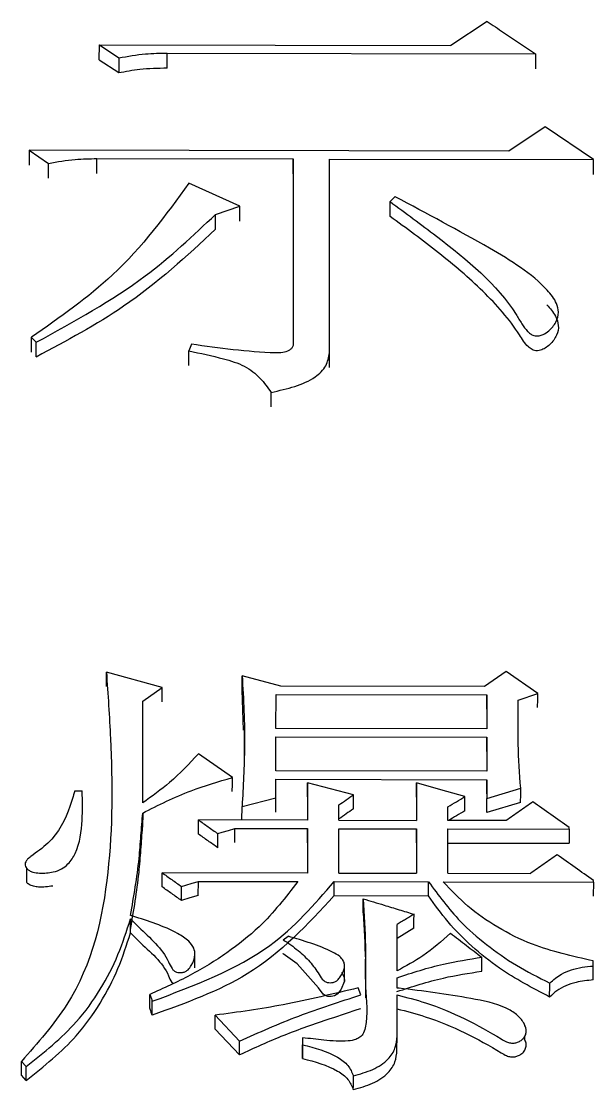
# Model space of a CAD drawing. Header units: millimetres. Extents: x 2301 to 4250, y 838 to 2217.
# Drawn here: x 2709.378 to 2711.933, y 1987.286 to 1992.057 of the extents above; entities that cross this region are included whole.
import ezdxf

# ---------------------------------------------------------------- set-up
doc = ezdxf.new("R2010")
doc.units = ezdxf.units.MM

msp = doc.modelspace()

# ---------------------------------------------------------------- linework, layer by layer
at = {"color": 7, "linetype": 'Continuous', "lineweight": 25}
for p, q in [((2711.4572, 1992.057), (2711.2949, 1991.949)), ((2709.7261, 1991.8847), (2709.7264, 1991.9519)), ((2709.7264, 1991.9519), (2709.8129, 1991.8939)), ((2709.7264, 1991.9519), (2711.2949, 1991.949)), ((2709.8127, 1991.8265), (2709.7261, 1991.8844)), ((2709.8129, 1991.8939), (2709.8127, 1991.8265)), ((2710.029, 1991.8478), (2710.0293, 1991.9152)), ((2710.0293, 1991.9152), (2711.6735, 1991.9122)), ((2711.7167, 1991.5859), (2711.5544, 1991.4771)), ((2711.933, 1991.44), (2711.7167, 1991.5859)), ((2709.4125, 1991.4811), (2709.4991, 1991.4227)), ((2711.5544, 1991.4771), (2709.4125, 1991.4811)), ((2709.7152, 1991.3773), (2709.7154, 1991.4441)), ((2709.7154, 1991.4441), (2710.5916, 1991.4425)), ((2710.5916, 1991.4425), (2710.5913, 1990.6216)), ((2709.4988, 1991.3561), (2709.4991, 1991.4227)), ((2710.7536, 1990.577), (2710.7539, 1991.4422)), ((2710.7539, 1991.4422), (2711.933, 1991.44)), ((2710.3536, 1991.2314), (2710.1264, 1991.334)), ((2711.0241, 1991.1855), (2711.0243, 1991.2521)), ((2710.2454, 1991.195), (2710.3536, 1991.2314)), ((2710.245, 1991.1285), (2710.2453, 1991.195)), ((2709.4228, 1990.5801), (2709.4231, 1990.6459)), ((2709.4231, 1990.6458), (2709.4447, 1990.6237)), ((2709.4444, 1990.5581), (2709.4447, 1990.6237)), ((2710.137, 1990.615), (2710.1262, 1990.5855)), ((2710.7533, 1990.5112), (2710.7536, 1990.5769)), ((2710.4937, 1990.3347), (2710.4939, 1990.4001)), ((2711.5427, 1989.154), (2711.4453, 1989.0864)), ((2711.6833, 1989.0558), (2711.5427, 1989.154)), ((2709.7575, 1989.086), (2709.7578, 1989.1498)), ((2710.0066, 1989.0815), (2709.7578, 1989.1498)), ((2710.5367, 1989.088), (2710.3636, 1989.1336)), ((2709.92, 1989.0213), (2710.0066, 1989.0815)), ((2710.3705, 1988.8918), (2710.3634, 1989.0698)), ((2711.4453, 1989.0864), (2710.5367, 1989.088)), ((2709.9198, 1988.5669), (2709.92, 1989.0213)), ((2710.5149, 1988.8993), (2710.515, 1989.0504)), ((2710.515, 1989.0504), (2711.4561, 1989.0486)), ((2711.4561, 1989.0486), (2711.456, 1988.8975)), ((2711.5967, 1989.0257), (2711.6833, 1989.0558)), ((2710.3721, 1988.893), (2710.3721, 1988.7643)), ((2711.456, 1988.8975), (2710.5149, 1988.8993)), ((2710.5149, 1988.8615), (2711.456, 1988.8597)), ((2710.5149, 1988.71), (2710.5149, 1988.8615)), ((2711.456, 1988.8597), (2711.456, 1988.7083)), ((2710.3201, 1988.68), (2710.1687, 1988.7864)), ((2711.456, 1988.7083), (2710.5149, 1988.71)), ((2710.5148, 1988.6721), (2711.4559, 1988.6703)), ((2710.5148, 1988.5886), (2710.5148, 1988.6721)), ((2710.6555, 1988.6566), (2710.6554, 1988.4895)), ((2711.1422, 1988.6557), (2711.1422, 1988.4886)), ((2711.4559, 1988.6703), (2711.4559, 1988.5868)), ((2711.4559, 1988.5868), (2711.6074, 1988.6321)), ((2709.6169, 1988.6206), (2709.6494, 1988.6205)), ((2710.3633, 1988.5509), (2710.5148, 1988.5886)), ((2711.4557, 1988.5237), (2711.4559, 1988.5868)), ((2709.6513, 1988.5459), (2709.6513, 1988.5463)), ((2710.3631, 1988.4901), (2710.3633, 1988.5509)), ((2710.796, 1988.4893), (2710.796, 1988.5577)), ((2711.2828, 1988.4884), (2711.2828, 1988.5492)), ((2711.6071, 1988.5689), (2711.4557, 1988.5237)), ((2709.9198, 1988.5213), (2709.9196, 1988.4583)), ((2710.1684, 1988.4274), (2710.1686, 1988.4904)), ((2710.6554, 1988.4895), (2710.1686, 1988.4904)), ((2710.796, 1988.4893), (2711.1422, 1988.4886)), ((2711.5424, 1988.4879), (2711.2828, 1988.4884)), ((2710.3306, 1988.3892), (2710.3309, 1988.4521)), ((2710.3309, 1988.4521), (2710.6554, 1988.4515)), ((2710.6551, 1988.3886), (2710.6554, 1988.4515)), ((2710.6554, 1988.4515), (2710.6553, 1988.2534)), ((2710.7959, 1988.2532), (2710.796, 1988.4512)), ((2710.796, 1988.4512), (2711.1421, 1988.4506)), ((2711.1419, 1988.3877), (2711.1421, 1988.4506)), ((2711.1421, 1988.4506), (2711.1421, 1988.2525)), ((2711.2827, 1988.2523), (2711.2828, 1988.4503)), ((2711.2828, 1988.4503), (2711.8236, 1988.4493)), ((2711.8236, 1988.4493), (2711.8234, 1988.3864)), ((2711.8236, 1988.4493), (2711.8236, 1988.457)), ((2710.2549, 1988.3665), (2710.2551, 1988.4294)), ((2711.2825, 1988.3874), (2711.8234, 1988.3864)), ((2709.4013, 1988.2759), (2709.4011, 1988.2128)), ((2710.006, 1988.1919), (2710.0062, 1988.2546)), ((2710.6553, 1988.2534), (2710.0062, 1988.2546)), ((2710.7959, 1988.2532), (2711.1421, 1988.2525)), ((2711.2827, 1988.2523), (2711.6505, 1988.2516)), ((2710.1682, 1988.1535), (2710.1685, 1988.2162)), ((2710.1685, 1988.2162), (2710.612, 1988.2153)), ((2710.774, 1988.1524), (2710.7743, 1988.215)), ((2710.7743, 1988.215), (2711.1961, 1988.2143)), ((2711.261, 1988.2141), (2711.9317, 1988.2129)), ((2711.9317, 1988.2129), (2711.9315, 1988.1503)), ((2711.9317, 1988.2129), (2711.9317, 1988.2205)), ((2710.0925, 1988.1308), (2710.0928, 1988.1934)), ((2710.774, 1988.1524), (2711.1959, 1988.1516)), ((2709.8653, 1987.9862), (2709.8655, 1988.0487)), ((2711.0553, 1987.8166), (2711.0554, 1988.0235)), ((2710.547, 1987.9555), (2710.5687, 1987.9708)), ((2711.1309, 1988.0068), (2711.0552, 1987.9611)), ((2710.1531, 1987.8293), (2710.1533, 1987.8919)), ((2711.4337, 1987.815), (2711.434, 1987.8772)), ((2710.8206, 1987.7709), (2710.8208, 1987.8334)), ((2711.9313, 1987.7758), (2711.9315, 1987.838)), ((2711.9315, 1987.838), (2711.9315, 1987.861)), ((2711.0553, 1987.7398), (2711.0553, 1987.7859)), ((2710.893, 1987.7094), (2710.8822, 1987.7401)), ((2709.9516, 1987.6491), (2709.9519, 1987.7111)), ((2709.9624, 1987.6185), (2709.9627, 1987.6804)), ((2711.0552, 1987.5244), (2711.0553, 1987.7091)), ((2710.2439, 1987.6183), (2710.352, 1987.5026)), ((2710.3518, 1987.4409), (2710.2437, 1987.5565)), ((2711.6261, 1987.5691), (2711.6261, 1987.5734)), ((2710.3518, 1987.4409), (2710.352, 1987.5026)), ((2710.6333, 1987.5174), (2710.633, 1987.4557)), ((2710.633, 1987.425), (2710.6333, 1987.4867)), ((2710.6333, 1987.5174), (2710.6333, 1987.4867)), ((2711.0549, 1987.4627), (2711.0552, 1987.5244)), ((2711.6258, 1987.5113), (2711.6259, 1987.5262)), ((2710.633, 1987.4557), (2710.633, 1987.425)), ((2709.3783, 1987.3502), (2709.3786, 1987.4118)), ((2709.3784, 1987.4119), (2709.4, 1987.3887)), ((2709.3998, 1987.3272), (2709.4, 1987.3887)), ((2709.3998, 1987.3272), (2709.3782, 1987.3503))]:
    msp.add_line(p, q, dxfattribs=at)
at = {"color": 7, "linetype": 'Continuous', "lineweight": 25, "flags": 128}
for points in [[(2711.6735, 1991.9122), (2711.6733, 1991.8744), (2711.6732, 1991.845)], [(2709.4125, 1991.4811), (2709.4124, 1991.4436), (2709.4123, 1991.4145)], [(2710.5914, 1991.3759), (2710.5915, 1991.4131), (2710.5916, 1991.4425)], [(2711.9327, 1991.3735), (2711.9328, 1991.4106), (2711.933, 1991.44)], [(2711.0243, 1991.2521), (2711.0351, 1991.263), (2711.0459, 1991.274)], [(2710.3533, 1991.165), (2710.3535, 1991.2021), (2710.3536, 1991.2314)], [(2710.1259, 1990.52), (2710.126, 1990.5465), (2710.1261, 1990.566), (2710.1262, 1990.5855)], [(2710.3634, 1989.0698), (2710.3635, 1989.1055), (2710.3636, 1989.1336)], [(2710.0064, 1989.0178), (2710.0065, 1989.0534), (2710.0066, 1989.0815)], [(2711.4559, 1988.9849), (2711.456, 1989.0206), (2711.4561, 1989.0486)], [(2711.683, 1988.9921), (2711.6832, 1989.0277), (2711.6833, 1989.0558)], [(2711.4558, 1988.7963), (2711.4559, 1988.8318), (2711.456, 1988.8597)], [(2710.3199, 1988.6168), (2710.32, 1988.6484), (2710.3201, 1988.68)], [(2710.6552, 1988.5934), (2710.6554, 1988.6288), (2710.6555, 1988.6566)], [(2710.861, 1988.6031), (2710.7582, 1988.6299), (2710.6555, 1988.6566)], [(2711.142, 1988.5926), (2711.1421, 1988.6279), (2711.1422, 1988.6557)], [(2711.3586, 1988.5946), (2711.2504, 1988.6252), (2711.1422, 1988.6557)], [(2711.4557, 1988.6071), (2711.4558, 1988.6425), (2711.4559, 1988.6703)], [(2711.6071, 1988.5689), (2711.6073, 1988.6043), (2711.6074, 1988.6321)], [(2710.5146, 1988.5255), (2710.5147, 1988.5608), (2710.5148, 1988.5886)], [(2710.8607, 1988.54), (2710.8609, 1988.5753), (2710.861, 1988.6031)], [(2711.3583, 1988.5315), (2711.3584, 1988.5668), (2711.3586, 1988.5946)], [(2710.2551, 1988.4294), (2710.2741, 1988.4351), (2710.3025, 1988.4436), (2710.3309, 1988.4521)], [(2710.0928, 1988.1934), (2710.1117, 1988.1991), (2710.1401, 1988.2076), (2710.1685, 1988.2162)], [(2711.1959, 1988.1516), (2711.196, 1988.1724), (2711.1961, 1988.1933), (2711.1961, 1988.2143)], [(2710.1682, 1988.1535), (2710.1304, 1988.1422), (2710.0925, 1988.1308)], [(2710.9038, 1988.0759), (2710.9039, 1988.1072), (2710.904, 1988.1384)], [(2711.1309, 1988.0068), (2711.131, 1988.0418), (2711.1312, 1988.0692)], [(2710.8067, 1987.8107), (2710.8196, 1987.7874), (2710.8204, 1987.7697), (2710.8038, 1987.7317), (2710.7877, 1987.7116), (2710.7757, 1987.7048), (2710.7615, 1987.7016), (2710.7463, 1987.7022), (2710.7351, 1987.7059), (2710.7259, 1987.7122), (2710.7053, 1987.741), (2710.6095, 1987.8482), (2710.5474, 1987.8928), (2710.5468, 1987.8932), (2710.5468, 1987.8932)], [(2711.7365, 1987.6996), (2711.7366, 1987.7166), (2711.7367, 1987.7337), (2711.7368, 1987.7616)], [(2710.2437, 1987.5565), (2710.2438, 1987.5911), (2710.2439, 1987.6183)], [(2710.8601, 1987.2859), (2710.8602, 1987.3033), (2710.8603, 1987.3207), (2710.8604, 1987.3474)]]:
    msp.add_lwpolyline(points, dxfattribs=at)
at = {"color": 7, "linetype": 'Continuous', "lineweight": 25}
for points, knots in [([(2711.4572, 1992.057), (2711.4819, 1992.0405), (2711.5303, 1992.0081), (2711.6024, 1991.9598), (2711.6498, 1991.9281), (2711.6735, 1991.9122)], [0, 0, 0, 0, 0.342688, 0.671344, 1, 1, 1, 1]), ([(2709.8129, 1991.8939), (2709.8527, 1991.901), (2709.9238, 1991.9138), (2709.997, 1991.9148), (2710.0293, 1991.9152)], [0, 0, 0, 0, 0.558835, 1, 1, 1, 1]), ([(2710.029, 1991.8478), (2709.9879, 1991.847), (2709.9147, 1991.8456), (2709.8438, 1991.8323), (2709.8127, 1991.8265)], [0, 0, 0, 0, 0.5610855, 1, 1, 1, 1]), ([(2709.4991, 1991.4227), (2709.5388, 1991.4298), (2709.61, 1991.4427), (2709.6831, 1991.4437), (2709.7154, 1991.4441)], [0, 0, 0, 0, 0.558835, 1, 1, 1, 1]), ([(2710.1264, 1991.334), (2710.0227, 1991.1918), (2709.8357, 1990.9353), (2709.5502, 1990.735), (2709.4231, 1990.6459)], [0, 0, 0, 0, 0.554743, 1, 1, 1, 1]), ([(2711.0243, 1991.2521), (2711.0933, 1991.2012), (2711.3012, 1991.0481), (2711.5179, 1990.8691), (2711.6104, 1990.7082), (2711.631, 1990.6788), (2711.65, 1990.6615), (2711.6634, 1990.6539), (2711.6776, 1990.6513), (2711.6921, 1990.6525), (2711.7121, 1990.6595), (2711.7399, 1990.6791), (2711.767, 1990.7127), (2711.7799, 1990.7562), (2711.7667, 1990.8071), (2711.6814, 1990.9167), (2711.426, 1991.0723), (2711.1884, 1991.1985), (2711.0463, 1991.2738), (2711.0459, 1991.274)], [0, 0, 0, 0, 0.129751, 0.390616, 0.417721, 0.44078, 0.449022, 0.457342, 0.462693, 0.468031, 0.47654, 0.491679, 0.518135, 0.5454, 0.568563, 0.608437, 0.767667, 0.999422, 1, 1, 1, 1]), ([(2709.4447, 1990.6237), (2709.6142, 1990.7169), (2709.9148, 1990.882), (2710.145, 1991.1), (2710.2453, 1991.1951)], [0, 0, 0, 0, 0.564156, 1, 1, 1, 1]), ([(2711.7244, 1990.7917), (2711.7384, 1990.7753), (2711.7627, 1990.7467), (2711.7793, 1990.6988), (2711.7704, 1990.6534), (2711.7457, 1990.6196), (2711.7189, 1990.5981), (2711.6996, 1990.5887), (2711.6826, 1990.5854), (2711.669, 1990.5865), (2711.6545, 1990.5924), (2711.6273, 1990.614), (2711.573, 1990.7099), (2711.4437, 1990.854), (2711.2426, 1991.0265), (2711.0971, 1991.1324), (2711.0241, 1991.1855)], [0, 0, 0, 0, 0.056587, 0.098625, 0.141054, 0.187024, 0.208836, 0.226449, 0.236597, 0.246843, 0.2555, 0.272181, 0.331956, 0.55531, 0.776816, 1, 1, 1, 1]), ([(2710.2451, 1991.1286), (2710.1154, 1991.0083), (2709.8819, 1990.7918), (2709.579, 1990.6299), (2709.4444, 1990.558)], [0, 0, 0, 0, 0.555407, 1, 1, 1, 1]), ([(2710.1262, 1990.5855), (2710.1777, 1990.5745), (2710.2622, 1990.5565), (2710.3767, 1990.5221), (2710.4464, 1990.465), (2710.4782, 1990.4216), (2710.4939, 1990.4001)], [0, 0, 0, 0, 0.3492702, 0.5727501, 0.7884516, 1, 1, 1, 1]), ([(2710.5911, 1990.6215), (2710.5917, 1990.6188), (2710.5928, 1990.6135), (2710.5904, 1990.6045), (2710.5838, 1990.5953), (2710.5694, 1990.5842), (2710.5447, 1990.5759), (2710.3962, 1990.5785), (2710.2614, 1990.5975), (2710.137, 1990.615)], [0, 0, 0, 0, 0.021772, 0.042916, 0.073493, 0.104882, 0.166661, 0.230772, 1, 1, 1, 1]), ([(2710.4939, 1990.4001), (2710.5653, 1990.4161), (2710.6634, 1990.4381), (2710.7432, 1990.5167), (2710.7502, 1990.5571), (2710.7536, 1990.577)], [0, 0, 0, 0, 0.574617, 0.790317, 1, 1, 1, 1]), ([(2709.7578, 1989.1498), (2709.7645, 1989.0511), (2709.7846, 1988.7551), (2709.787, 1988.258), (2709.6732, 1987.7459), (2709.4515, 1987.4945), (2709.3786, 1987.4118)], [0, 0, 0, 0, 0.166223, 0.49841, 0.83499, 1, 1, 1, 1]), ([(2710.3636, 1989.1336), (2710.3668, 1989.0812), (2710.3732, 1988.9763), (2710.3763, 1988.7821), (2710.3684, 1988.6401), (2710.3633, 1988.5509)], [0, 0, 0, 0, 0.2709567, 0.5419545, 1, 1, 1, 1]), ([(2711.6074, 1988.6321), (2711.6026, 1988.6977), (2711.5955, 1988.7962), (2711.5956, 1988.9274), (2711.5963, 1988.993), (2711.5967, 1989.0257)], [0, 0, 0, 0, 0.499448, 0.749701, 1, 1, 1, 1]), ([(2710.1687, 1988.7864), (2710.1277, 1988.7422), (2710.054, 1988.6627), (2709.9611, 1988.5963), (2709.9199, 1988.5669)], [0, 0, 0, 0, 0.556386, 1, 1, 1, 1]), ([(2709.9198, 1988.5213), (2709.9904, 1988.5567), (2710.117, 1988.6203), (2710.2579, 1988.6617), (2710.3201, 1988.68)], [0, 0, 0, 0, 0.5578886, 1, 1, 1, 1]), ([(2709.6169, 1988.6206), (2709.6099, 1988.5975), (2709.5852, 1988.5158), (2709.5323, 1988.4059), (2709.4411, 1988.3429), (2709.4064, 1988.3163), (2709.397, 1988.3046), (2709.3943, 1988.2931), (2709.3965, 1988.2825), (2709.4031, 1988.2723), (2709.4142, 1988.2634), (2709.4334, 1988.2555), (2709.4699, 1988.2511), (2709.5146, 1988.2547), (2709.5588, 1988.2698), (2709.5942, 1988.2984), (2709.6385, 1988.3701), (2709.6521, 1988.4831), (2709.6511, 1988.5764), (2709.6494, 1988.6201), (2709.6494, 1988.6205)], [0, 0, 0, 0, 0.080163, 0.283303, 0.376891, 0.395163, 0.410604, 0.422184, 0.433748, 0.44595, 0.459623, 0.474758, 0.501541, 0.554648, 0.589883, 0.62515, 0.685174, 0.852774, 0.998557, 1, 1, 1, 1]), ([(2710.796, 1988.5577), (2710.8069, 1988.5653), (2710.8285, 1988.5804), (2710.8501, 1988.5956), (2710.861, 1988.6031)], [0, 0, 0, 0, 0.500003, 1, 1, 1, 1]), ([(2711.2828, 1988.5492), (2711.2954, 1988.5568), (2711.3207, 1988.5719), (2711.3459, 1988.5871), (2711.3586, 1988.5946)], [0, 0, 0, 0, 0.500003, 1, 1, 1, 1]), ([(2710.8607, 1988.54), (2710.8499, 1988.5324), (2710.8283, 1988.5174), (2710.8068, 1988.5023), (2710.796, 1988.4948)], [0, 0, 0, 0, 0.501689, 1, 1, 1, 1]), ([(2711.6614, 1988.5713), (2711.6416, 1988.5574), (2711.6019, 1988.5296), (2711.5622, 1988.5018), (2711.5424, 1988.4879)], [0, 0, 0, 0, 0.500001, 1, 1, 1, 1]), ([(2711.8236, 1988.457), (2711.7966, 1988.476), (2711.7425, 1988.5142), (2711.6885, 1988.5522), (2711.6614, 1988.5713)], [0, 0, 0, 0, 0.500002, 1, 1, 1, 1]), ([(2709.8655, 1988.0639), (2709.8802, 1988.1486), (2709.9007, 1988.2671), (2709.9121, 1988.4199), (2709.9173, 1988.4875), (2709.9198, 1988.5213)], [0, 0, 0, 0, 0.556742, 0.778364, 1, 1, 1, 1]), ([(2710.1686, 1988.4904), (2710.183, 1988.4803), (2710.2119, 1988.4599), (2710.2407, 1988.4396), (2710.2551, 1988.4294)], [0, 0, 0, 0, 0.500001, 1, 1, 1, 1]), ([(2711.3583, 1988.5315), (2711.3457, 1988.5239), (2711.3217, 1988.5096), (2711.2977, 1988.4952), (2711.2863, 1988.4884)], [0, 0, 0, 0, 0.526127, 1, 1, 1, 1]), ([(2709.8653, 1988.0015), (2709.88, 1988.0862), (2709.9004, 1988.2046), (2709.9119, 1988.3572), (2709.917, 1988.4246), (2709.9196, 1988.4583)], [0, 0, 0, 0, 0.557466, 0.778726, 1, 1, 1, 1]), ([(2710.2549, 1988.3665), (2710.2405, 1988.3767), (2710.2116, 1988.397), (2710.1828, 1988.4173), (2710.1684, 1988.4274)], [0, 0, 0, 0, 0.500001, 1, 1, 1, 1]), ([(2711.7695, 1988.3352), (2711.7497, 1988.3213), (2711.71, 1988.2934), (2711.6703, 1988.2655), (2711.6505, 1988.2516)], [0, 0, 0, 0, 0.5000012, 1, 1, 1, 1]), ([(2711.9317, 1988.2205), (2711.9047, 1988.2397), (2711.8506, 1988.2779), (2711.7965, 1988.3161), (2711.7695, 1988.3352)], [0, 0, 0, 0, 0.500002, 1, 1, 1, 1]), ([(2710.0062, 1988.2546), (2710.0207, 1988.2444), (2710.0495, 1988.224), (2710.0783, 1988.2036), (2710.0928, 1988.1934)], [0, 0, 0, 0, 0.500001, 1, 1, 1, 1]), ([(2709.5183, 1988.195), (2709.4971, 1988.1921), (2709.4685, 1988.1882), (2709.4321, 1988.1932), (2709.4138, 1988.2009), (2709.4033, 1988.2084), (2709.4013, 1988.2127), (2709.4012, 1988.2128)], [0, 0, 0, 0, 0.503913, 0.681951, 0.861871, 0.995799, 1, 1, 1, 1]), ([(2710.612, 1988.2153), (2710.5584, 1988.1454), (2710.4695, 1988.0295), (2710.2979, 1987.8946), (2710.1341, 1987.7933), (2710.0128, 1987.7386), (2709.9519, 1987.7111)], [0, 0, 0, 0, 0.333002, 0.552476, 0.774971, 1, 1, 1, 1]), ([(2709.9627, 1987.6804), (2710.1512, 1987.7513), (2710.4827, 1987.8761), (2710.6864, 1988.1129), (2710.7743, 1988.215)], [0, 0, 0, 0, 0.568507, 1, 1, 1, 1]), ([(2711.1961, 1988.2143), (2711.2407, 1988.1537), (2711.3144, 1988.0533), (2711.4529, 1987.9318), (2711.586, 1987.8384), (2711.6863, 1987.7873), (2711.7368, 1987.7616)], [0, 0, 0, 0, 0.333809, 0.553089, 0.775219, 1, 1, 1, 1]), ([(2711.9315, 1987.861), (2711.8387, 1987.8816), (2711.6867, 1987.9154), (2711.5026, 1988.0079), (2711.3677, 1988.1024), (2711.2964, 1988.1771), (2711.261, 1988.2141)], [0, 0, 0, 0, 0.347456, 0.568585, 0.785979, 1, 1, 1, 1]), ([(2710.774, 1988.1524), (2710.6566, 1988.0244), (2710.4432, 1987.7917), (2710.1116, 1987.6722), (2709.9624, 1987.6185)], [0, 0, 0, 0, 0.550322, 1, 1, 1, 1]), ([(2710.0925, 1988.1308), (2710.0781, 1988.141), (2710.0492, 1988.1614), (2710.0204, 1988.1817), (2710.006, 1988.1919)], [0, 0, 0, 0, 0.500001, 1, 1, 1, 1]), ([(2711.7365, 1987.6996), (2711.6596, 1987.7402), (2711.5336, 1987.8067), (2711.3868, 1987.9247), (2711.2797, 1988.0331), (2711.2237, 1988.1123), (2711.1959, 1988.1516)], [0, 0, 0, 0, 0.346062, 0.56664, 0.784508, 1, 1, 1, 1]), ([(2710.904, 1988.1384), (2710.9088, 1988.0677), (2710.9177, 1987.9367), (2710.9092, 1987.7448), (2710.9273, 1987.6128), (2710.9065, 1987.5368), (2710.8904, 1987.5188), (2710.868, 1987.5077), (2710.8133, 1987.4982), (2710.7327, 1987.5068), (2710.665, 1987.514), (2710.6333, 1987.5174)], [0, 0, 0, 0, 0.256996, 0.476113, 0.695225, 0.73204, 0.752365, 0.772764, 0.805765, 0.908922, 1, 1, 1, 1]), ([(2710.904, 1988.1384), (2710.9351, 1988.129), (2710.9885, 1988.1127), (2711.0642, 1988.0896), (2711.1088, 1988.076), (2711.1312, 1988.0692)], [0, 0, 0, 0, 0.410416, 0.705208, 1, 1, 1, 1]), ([(2709.8655, 1988.0486), (2709.8777, 1988.0364), (2709.9384, 1987.9753), (2710.0178, 1987.9071), (2710.0453, 1987.8325), (2710.0585, 1987.8168), (2710.0704, 1987.8107), (2710.0838, 1987.8082), (2710.0978, 1987.809), (2710.1116, 1987.8134), (2710.1259, 1987.8237), (2710.1427, 1987.8486), (2710.1569, 1987.8814), (2710.149, 1987.92), (2710.1236, 1987.9544), (2710.0358, 1988.0104), (2709.9414, 1988.0398), (2709.8691, 1988.0628), (2709.8655, 1988.0639)], [0, 0, 0, 0, 0.066062, 0.330701, 0.377854, 0.393632, 0.409569, 0.423612, 0.439068, 0.455666, 0.47207, 0.502865, 0.57441, 0.614854, 0.665568, 0.739884, 0.987043, 1, 1, 1, 1]), ([(2710.9038, 1988.0759), (2710.908, 1988.0052), (2710.9156, 1987.8789), (2710.9148, 1987.7519), (2710.9144, 1987.696)], [0, 0, 0, 0, 0.559458, 1, 1, 1, 1]), ([(2711.1312, 1988.0692), (2711.1248, 1988.0654), (2711.1122, 1988.0578), (2711.0933, 1988.0464), (2711.0743, 1988.0349), (2711.0617, 1988.0273), (2711.0554, 1988.0235)], [0, 0, 0, 0, 0.25, 0.5, 0.75, 1, 1, 1, 1]), ([(2709.4, 1987.3887), (2709.4793, 1987.4523), (2709.6091, 1987.5563), (2709.7336, 1987.7326), (2709.8142, 1987.8876), (2709.8484, 1987.9951), (2709.8655, 1988.0486)], [0, 0, 0, 0, 0.345608, 0.56562, 0.783503, 1, 1, 1, 1]), ([(2709.3998, 1987.3272), (2709.4791, 1987.3906), (2709.6088, 1987.4945), (2709.7333, 1987.6706), (2709.8139, 1987.8254), (2709.8482, 1987.9327), (2709.8653, 1987.9862)], [0, 0, 0, 0, 0.345691, 0.565702, 0.783554, 1, 1, 1, 1]), ([(2709.8653, 1987.9862), (2709.8774, 1987.974), (2709.938, 1987.9128), (2710.0197, 1987.8464), (2710.0434, 1987.7718), (2710.053, 1987.7616), (2710.0545, 1987.7601)], [0, 0, 0, 0, 0.171678, 0.859419, 0.979195, 1, 1, 1, 1]), ([(2710.547, 1987.9555), (2710.5699, 1987.94), (2710.6136, 1987.9103), (2710.6672, 1987.8576), (2710.7023, 1987.8114), (2710.7199, 1987.7773), (2710.7376, 1987.7661), (2710.7501, 1987.7632), (2710.7638, 1987.7633), (2710.7777, 1987.7667), (2710.7918, 1987.7756), (2710.806, 1987.7955), (2710.8188, 1987.8186), (2710.8226, 1987.8445), (2710.815, 1987.8637), (2710.7978, 1987.8844), (2710.7485, 1987.9108), (2710.6713, 1987.9412), (2710.603, 1987.9609), (2710.5687, 1987.9708)], [0, 0, 0, 0, 0.117405, 0.224509, 0.331508, 0.385093, 0.401497, 0.417938, 0.434588, 0.453949, 0.473457, 0.503443, 0.565755, 0.597796, 0.629831, 0.663694, 0.717988, 0.857978, 1, 1, 1, 1]), ([(2711.2934, 1987.9848), (2711.2542, 1987.9493), (2711.1837, 1987.8855), (2711.0948, 1987.8378), (2711.0553, 1987.8166)], [0, 0, 0, 0, 0.555111, 1, 1, 1, 1]), ([(2711.2934, 1987.9848), (2711.3053, 1987.9756), (2711.3292, 1987.9574), (2711.376, 1987.9216), (2711.4109, 1987.8948), (2711.434, 1987.8772)], [0, 0, 0, 0, 0.254578, 0.509156, 1, 1, 1, 1]), ([(2711.0553, 1987.7859), (2711.1238, 1987.8082), (2711.2463, 1987.8482), (2711.3765, 1987.8683), (2711.4339, 1987.8772)], [0, 0, 0, 0, 0.55855, 1, 1, 1, 1]), ([(2711.7368, 1987.7616), (2711.7533, 1987.7763), (2711.7809, 1987.8009), (2711.8333, 1987.8216), (2711.8811, 1987.8338), (2711.9147, 1987.8366), (2711.9315, 1987.838)], [0, 0, 0, 0, 0.330678, 0.550991, 0.77457, 1, 1, 1, 1]), ([(2711.055, 1987.7238), (2711.1235, 1987.7461), (2711.2461, 1987.786), (2711.3762, 1987.8061), (2711.4337, 1987.815)], [0, 0, 0, 0, 0.5585264, 1, 1, 1, 1]), ([(2711.9313, 1987.7758), (2711.9053, 1987.7732), (2711.8628, 1987.7689), (2711.8083, 1987.7506), (2711.7675, 1987.7287), (2711.7468, 1987.7092), (2711.7365, 1987.6996)], [0, 0, 0, 0, 0.347151, 0.569168, 0.786857, 1, 1, 1, 1]), ([(2710.8822, 1987.7401), (2710.8266, 1987.727), (2710.7154, 1987.7007), (2710.5044, 1987.6537), (2710.3455, 1987.6321), (2710.2439, 1987.6183)], [0, 0, 0, 0, 0.26507, 0.530167, 1, 1, 1, 1]), ([(2711.0553, 1987.7091), (2711.0978, 1987.6981), (2711.2659, 1987.6544), (2711.4236, 1987.5716), (2711.5409, 1987.5), (2711.5611, 1987.4936), (2711.5786, 1987.4934), (2711.5948, 1987.4976), (2711.6104, 1987.5061), (2711.6241, 1987.5192), (2711.6321, 1987.5363), (2711.6323, 1987.5589), (2711.6202, 1987.5891), (2711.5907, 1987.6236), (2711.5136, 1987.6681), (2711.3324, 1987.7046), (2711.1689, 1987.7272), (2711.0583, 1987.7394), (2711.0553, 1987.7398)], [0, 0, 0, 0, 0.0991642, 0.3918208, 0.4130453, 0.4271989, 0.439103, 0.4509669, 0.4644718, 0.4806037, 0.4982371, 0.5146983, 0.5433978, 0.586335, 0.6292656, 0.7524944, 0.9931053, 1, 1, 1, 1]), ([(2709.9519, 1987.7111), (2709.9537, 1987.706), (2709.9573, 1987.6957), (2709.9609, 1987.6855), (2709.9627, 1987.6804)], [0, 0, 0, 0, 0.500636, 1, 1, 1, 1]), ([(2710.352, 1987.5026), (2710.4391, 1987.5416), (2710.57, 1987.6002), (2710.7541, 1987.6633), (2710.8467, 1987.694), (2710.893, 1987.7094)], [0, 0, 0, 0, 0.499014, 0.749447, 1, 1, 1, 1]), ([(2709.9624, 1987.6185), (2709.9606, 1987.6236), (2709.957, 1987.6338), (2709.9534, 1987.644), (2709.9516, 1987.6491)], [0, 0, 0, 0, 0.499364, 1, 1, 1, 1]), ([(2710.8928, 1987.6474), (2710.8468, 1987.6322), (2710.7315, 1987.5939), (2710.5473, 1987.5309), (2710.4171, 1987.471), (2710.3518, 1987.4409)], [0, 0, 0, 0, 0.248794, 0.623464, 1, 1, 1, 1]), ([(2711.055, 1987.6471), (2711.0976, 1987.6361), (2711.2658, 1987.5925), (2711.4234, 1987.5097), (2711.5408, 1987.4382), (2711.5609, 1987.4319), (2711.5784, 1987.4317), (2711.5946, 1987.436), (2711.6102, 1987.4444), (2711.624, 1987.4576), (2711.6318, 1987.4747), (2711.6325, 1987.4935), (2711.6272, 1987.505), (2711.6245, 1987.511)], [0, 0, 0, 0, 0.18624, 0.735984, 0.775466, 0.80214, 0.824534, 0.846851, 0.872263, 0.902594, 0.935678, 0.966525, 1, 1, 1, 1]), ([(2710.6333, 1987.4867), (2710.6883, 1987.4721), (2710.7644, 1987.452), (2710.8401, 1987.3961), (2710.8537, 1987.3635), (2710.8604, 1987.3474)], [0, 0, 0, 0, 0.572071, 0.789697, 1, 1, 1, 1]), ([(2710.8604, 1987.3474), (2710.8899, 1987.3557), (2710.9481, 1987.372), (2711.0149, 1987.4158), (2711.0506, 1987.4704), (2711.0536, 1987.5065), (2711.0552, 1987.5244)], [0, 0, 0, 0, 0.291567, 0.574035, 0.788626, 1, 1, 1, 1]), ([(2710.8601, 1987.2859), (2710.8897, 1987.2942), (2710.9478, 1987.3104), (2711.0147, 1987.3542), (2711.0503, 1987.4087), (2711.0534, 1987.4448), (2711.0549, 1987.4627)], [0, 0, 0, 0, 0.291715, 0.574226, 0.788746, 1, 1, 1, 1]), ([(2710.633, 1987.425), (2710.6881, 1987.4105), (2710.7641, 1987.3904), (2710.8399, 1987.3346), (2710.8534, 1987.302), (2710.8601, 1987.2859)], [0, 0, 0, 0, 0.572232, 0.789823, 1, 1, 1, 1])]:
    msp.add_open_spline(points, degree=3, knots=knots, dxfattribs=at)

doc.saveas('drawing.dxf')
